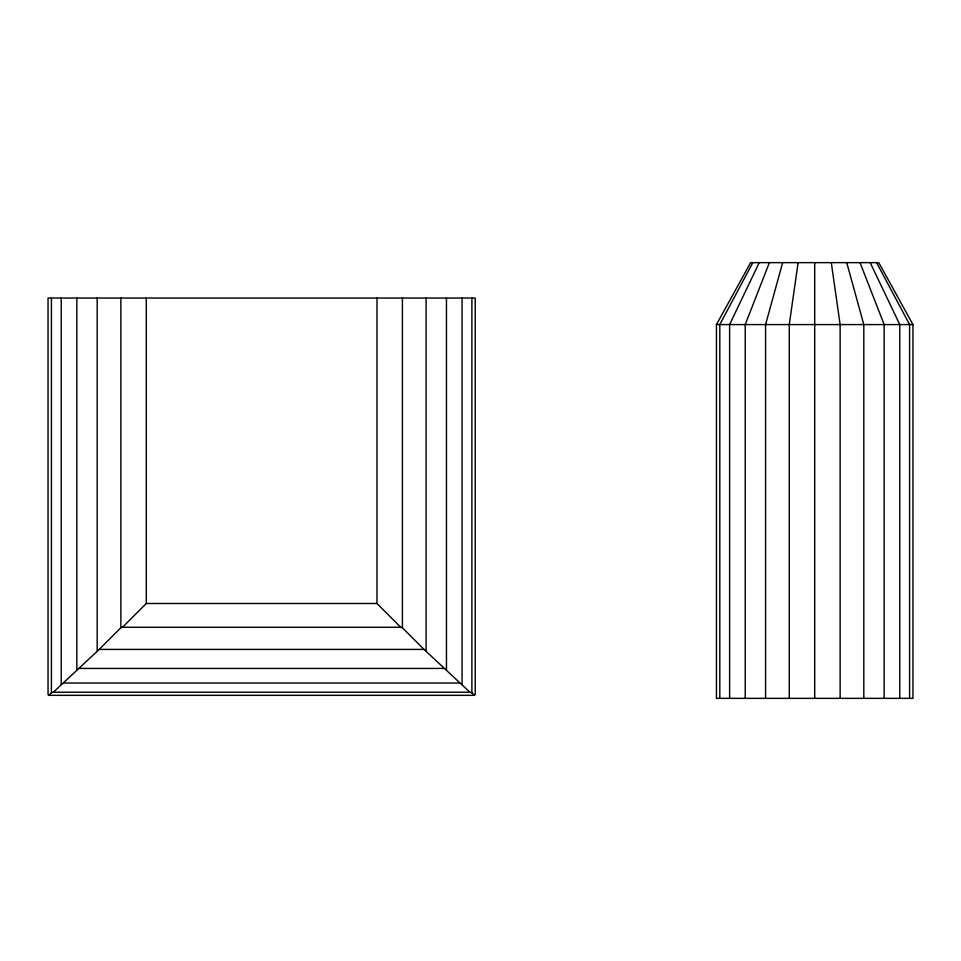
<?xml version="1.0" encoding="UTF-8"?>
<svg xmlns="http://www.w3.org/2000/svg" width="961" height="961" viewBox="0 0 961 961"><rect width="100%" height="100%" fill="white"/><g stroke="black" fill="none" stroke-linecap="round" stroke-linejoin="round"><path stroke-width="1.44" d="M798.11 262.641L789.269 324.578L789.269 698.359M782.662 262.641L765.569 324.578L765.569 698.359M769.389 262.641L745.219 324.578L745.219 698.359M759.202 262.641L729.615 324.578L729.615 698.359M752.799 262.641L719.801 324.578L719.801 698.359M716.45 324.578L750.625 262.641L878.774 262.641L912.95 324.578L912.95 698.359L716.45 698.359L716.45 324.578L912.95 324.578M48.891 695.332L51.401 692.833L53.36 692.208L469.917 692.208L471.887 692.833L474.386 695.332L475.227 694.491L475.227 298.054L48.05 298.054L48.05 694.491L48.891 695.332L474.386 695.332M53.36 692.208L99.247 649.408L120.87 627.785L122.527 627.257L400.749 627.257L402.407 627.785L424.029 649.408L469.917 692.208M122.527 627.257L146.3 603.496L146.3 298.054M146.3 603.496L376.976 603.496L400.749 627.257M99.247 649.408L424.029 649.408M79.27 668.436L444.006 668.436M63.666 683.031L459.61 683.031M876.588 262.641L909.599 324.578L909.599 698.359M870.185 262.641L899.784 324.578L899.784 698.359M860.011 262.641L884.168 324.578L884.168 698.359M846.737 262.641L863.819 324.578L863.819 698.359M831.289 262.641L840.13 324.578L840.13 698.359M814.7 262.641L814.7 698.359M471.887 298.054L471.887 692.833M462.061 298.054L462.061 684.352M446.457 298.054L446.457 669.877M426.107 298.054L426.107 650.537M402.407 298.054L402.407 627.785M376.976 298.054L376.976 603.496M120.87 298.054L120.87 627.785M97.181 298.054L97.181 650.537M76.832 298.054L76.832 669.877M61.216 298.054L61.216 684.352M51.401 298.054L51.401 692.833"/></g></svg>
